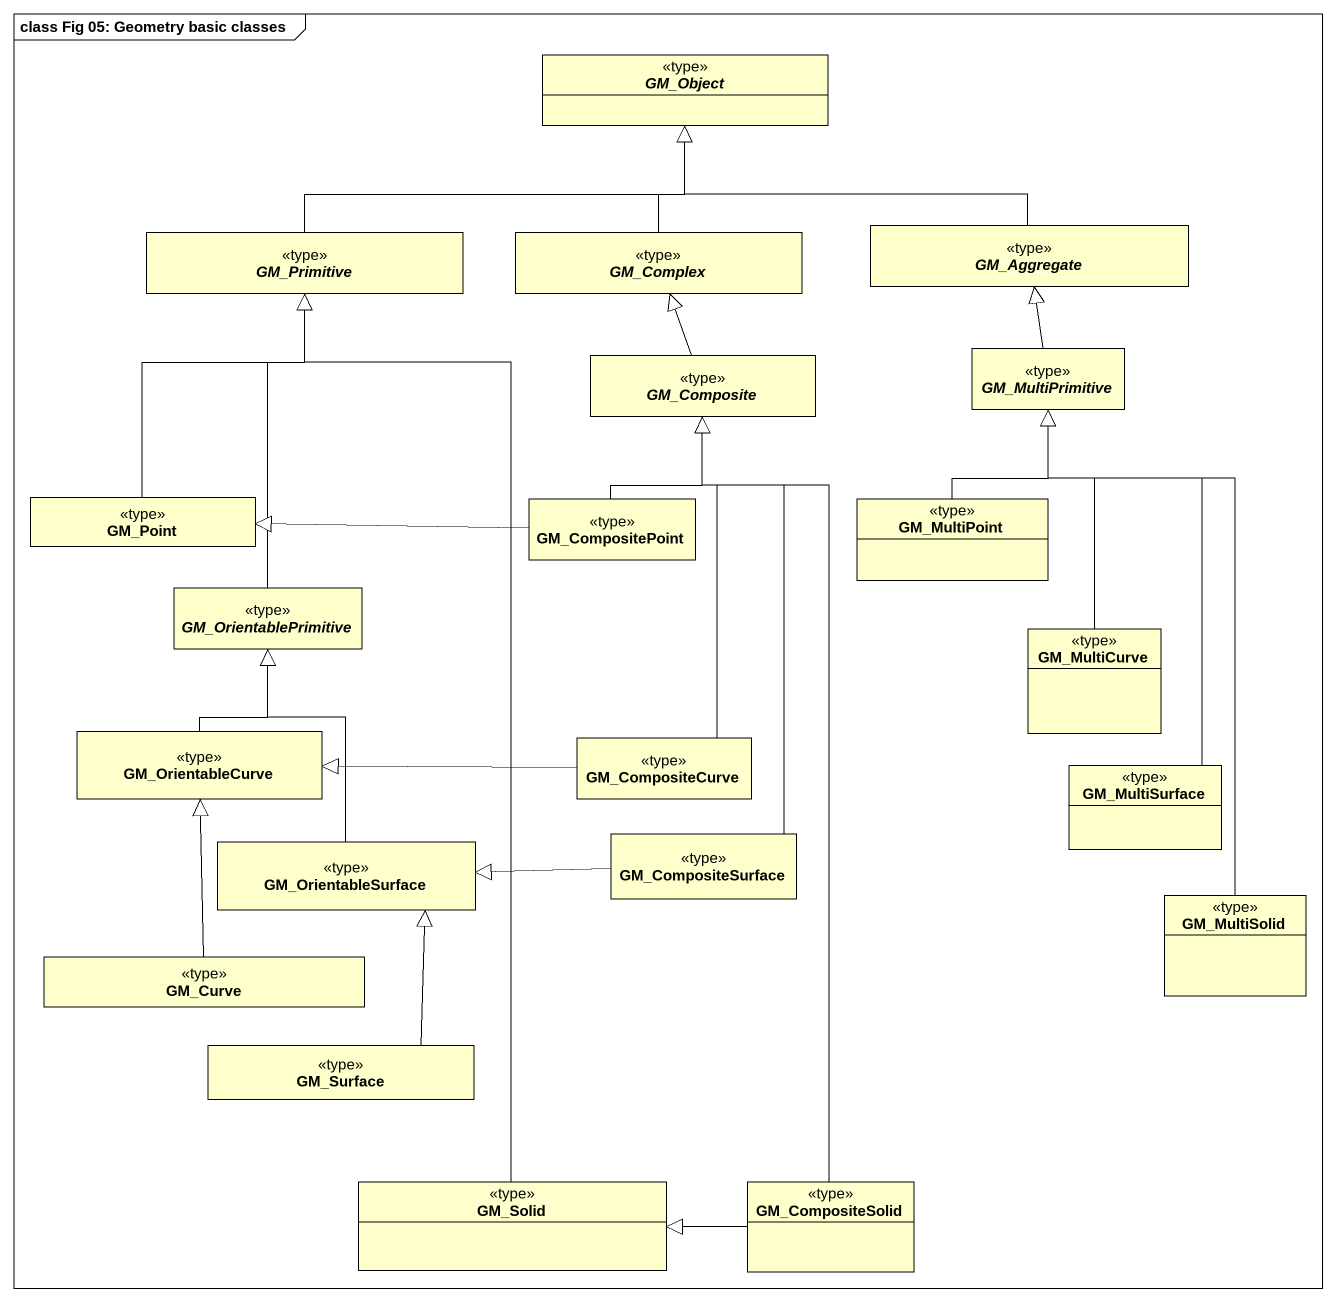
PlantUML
@startuml
mainframe class Fig 05: Geometry basic classes
hide circle
hide empty members
abstract class GM_Object <<type>>
abstract class GM_Primitive <<type>>
abstract class GM_Complex <<type>>
abstract class GM_Aggregate <<type>>
abstract class GM_Composite <<type>>
abstract class GM_MultiPrimitive <<type>>
class GM_Point <<type>>
class GM_CompositePoint <<type>>
class GM_MultiPoint <<type>>
abstract class GM_OrientablePrimitive <<type>>
class GM_MultiCurve <<type>>
class GM_OrientableCurve <<type>>
class GM_CompositeCurve <<type>>
class GM_MultiSurface <<type>>
class GM_OrientableSurface <<type>>
class GM_CompositeSurface <<type>>
class GM_MultiSolid <<type>>
class GM_Curve <<type>>
class GM_Surface <<type>>
class GM_Solid <<type>>
class GM_CompositeSolid <<type>>
GM_Primitive -right-|> GM_Object
GM_Complex -up-|> GM_Object
GM_Aggregate -left-|> GM_Object
GM_Composite -up-|> GM_Complex
GM_MultiPrimitive -up-|> GM_Aggregate
GM_Point -up-|> GM_Primitive
GM_CompositePoint -up-|> GM_Composite
GM_CompositePoint -left-|> GM_Point
GM_MultiPoint -up-|> GM_MultiPrimitive
GM_OrientablePrimitive -up-|> GM_Primitive
GM_MultiCurve -up-|> GM_MultiPrimitive
GM_OrientableCurve -up-|> GM_OrientablePrimitive
GM_CompositeCurve -up-|> GM_Composite
GM_CompositeCurve -left-|> GM_OrientableCurve
GM_MultiSurface -up-|> GM_MultiPrimitive
GM_OrientableSurface -up-|> GM_OrientablePrimitive
GM_CompositeSurface -up-|> GM_Composite
GM_CompositeSurface -left-|> GM_OrientableSurface
GM_MultiSolid -up-|> GM_MultiPrimitive
GM_Curve -up-|> GM_OrientableCurve
GM_Surface -up-|> GM_OrientableSurface
GM_Solid -up-|> GM_Primitive
GM_CompositeSolid -up-|> GM_Composite
GM_CompositeSolid -left-|> GM_Solid
@enduml
